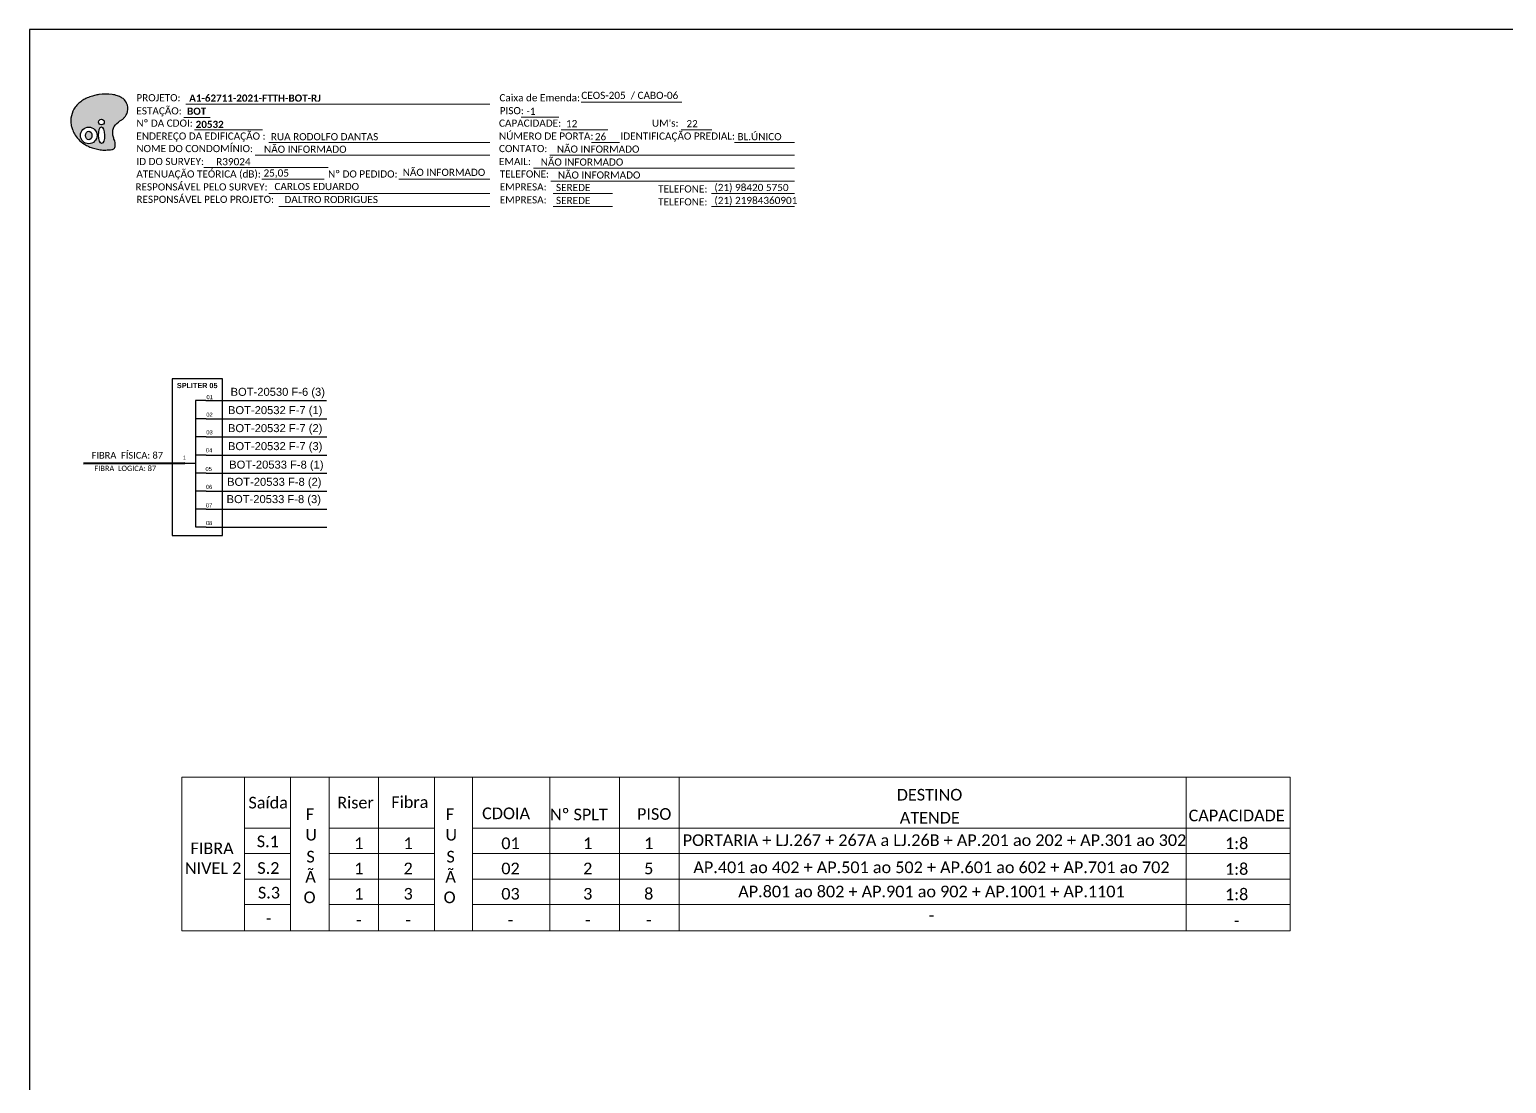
# Model space of a CAD drawing. Header units: metres. Extents: x -1286 to -445, y -503 to 94.
# Drawn here: x -1286.1 to -916.9, y -169.2 to 94.2 of the extents above; entities that cross this region are included whole.
import ezdxf
from ezdxf.enums import TextEntityAlignment as Align

# ---------------------------------------------------------------- set-up
doc = ezdxf.new("R2010")
doc.units = ezdxf.units.M
doc.layers.add('(Notas)', color=7, linetype='Continuous', lineweight=0)
doc.layers.add('_NUMERAÇÃO_', color=34, linetype='Continuous', lineweight=0)
doc.styles.add('ARIAL', font='arial.ttf')
doc.styles.add('WMF-Calibri0', font='calibri.ttf')
doc.styles.add('WMF-Calibri1', font='calibrib.ttf')

# ---------------------------------------------------------------- blocks, each defined once
blk = doc.blocks.new('OI')
h = blk.add_hatch(color=40)
edge = h.paths.add_edge_path()
edge.add_spline(control_points=[(4.35, -0.67), (3.92, -0.99), (3.26, -1.5), (2.81, -2.59), (2.9, -3.5), (3.06, -4.27), (3.31, -4.85), (3.37, -5.39), (3.4, -5.88), (3.2, -6.4), (2.54, -6.61), (1.65, -6.63), (0.55, -6.67), (-0.56, -6.42), (-1.61, -6.14), (-2.77, -5.61), (-3.92, -4.77), (-4.89, -3.7), (-5.34, -2.65), (-5.6, -1.94), (-5.85, -0.96), (-5.71, 0.47), (-5.1, 2.02), (-4.14, 3.02), (-3.3, 3.61), (-2.37, 4.16), (-1.36, 4.44), (-0.56, 4.7), (0.79, 4.85), (2.24, 4.97), (3.79, 4.57), (4.67, 4.21), (5.44, 3.65), (5.76, 2.99), (6.03, 2.21), (6.01, 1.46), (5.72, 0.64), (5.31, 0.08), (4.88, -0.38), (4.51, -0.55), (4.35, -0.67)], knot_values=[0, 0, 0, 0, 1.60434, 2.417191, 3.427595, 4.282808, 4.776746, 5.304182, 5.888771, 6.258406, 6.858137, 7.79129, 8.986195, 10.124242, 11.187857, 12.242908, 13.953784, 15.414161, 16.515391, 17.349188, 17.675853, 19.552021, 21.515531, 22.568638, 23.63245, 24.621084, 25.782718, 26.745347, 27.142653, 29.870543, 31.004649, 31.921532, 32.709589, 33.801391, 34.042471, 35.192333, 35.971461, 36.628871, 37.254359, 37.836911, 37.836911, 37.836911, 37.836911], degree=3, periodic=0)
h.paths.add_polyline_path([(1.13, -0.87, -1), (-0.04, -0.87, -1)], flags=16)
edge = h.paths.add_edge_path(flags=16)
edge.add_ellipse((0.56, -3.59), major_axis=(-0.02, 1.71), ratio=0.361305, start_angle=0, end_angle=360)
h.paths.add_polyline_path([(-0.36, -3.62, -1), (-3.8, -3.62, -1)], flags=16)
edge = h.paths.add_edge_path(flags=0)
edge.add_ellipse((-2.08, -3.62), major_axis=(0, 0.885), ratio=0.758294, start_angle=0, end_angle=360)
at = {"color": 40}
for centre, radius in [((-2.08, -3.62), 1.72), ((0.54, -0.87), 0.587)]:
    blk.add_circle(centre, radius, dxfattribs=at)
blk.add_ellipse((-2.08, -3.62), major_axis=(0, 0.885), ratio=0.758294, start_param=-3.141592653589792, end_param=3.141592653589792, dxfattribs=at)
blk.add_ellipse((0.56, -3.59), major_axis=(-0.02, 1.71), ratio=0.361305, dxfattribs=at)
at = {"color": 40, "start_tangent": (-0.800898, -0.598801), "end_tangent": (-0.800898, -0.598801)}
blk.add_spline([(4.35, -0.67), (3.2, -1.78), (2.9, -2.54), (2.92, -3.55), (3.12, -4.38), (3.28, -4.85), (3.37, -5.37), (3.35, -5.95), (3.2, -6.29), (2.66, -6.55), (1.73, -6.63), (0.54, -6.62), (-0.58, -6.41), (-1.6, -6.11), (-2.56, -5.67), (-3.95, -4.67), (-4.89, -3.56), (-5.37, -2.56), (-5.64, -1.78), (-5.72, -1.46), (-5.63, 0.42), (-4.84, 2.22), (-4.13, 2.99), (-3.27, 3.62), (-2.4, 4.09), (-1.3, 4.47), (-0.37, 4.72), (0.02, 4.77), (2.75, 4.8), (3.85, 4.53), (4.69, 4.16), (5.31, 3.68), (5.85, 2.73), (5.93, 2.5), (5.94, 1.35), (5.67, 0.62), (5.29, 0.08), (4.84, -0.36), (4.35, -0.67)], degree=3, dxfattribs=at)

msp = doc.modelspace()

# ---------------------------------------------------------------- linework, layer by layer
at = {"layer": '(Notas)', "lineweight": 0}
for p, q in [((-1232.34, -131), (-1232.34, -92.63)), ((-1220.81, -131), (-1220.81, -92.63)), ((-1211.18, -131), (-1211.18, -92.63)), ((-1198.84, -131), (-1198.84, -92.63)), ((-1184.81, -131), (-1184.81, -92.63)), ((-1175.34, -131), (-1175.34, -92.63)), ((-1156.04, -131), (-1156.04, -92.63)), ((-1138.56, -131), (-1138.56, -92.63)), ((-1123.64, -131), (-1123.64, -92.63)), ((-996.95, -131), (-996.95, -92.63))]:
    msp.add_line(p, q, dxfattribs=at)
msp.add_lwpolyline([(-970.95, -92.63), (-970.95, -131)], dxfattribs=at)
at = {"color": 7, "linetype": 'Continuous'}
for p, q in [((-1244.59, 1.49), (-1244.59, -30.18)), ((-1242.02, 1.49), (-1244.59, 1.49)), ((-1241.89, -3.1), (-1244.46, -3.1)), ((-1241.89, -7.61), (-1244.46, -7.61)), ((-1247.25, -14.14), (-1244.6, -14.14)), ((-1241.89, -12.15), (-1244.46, -12.15)), ((-1241.89, -16.64), (-1244.46, -16.64)), ((-1241.89, -21.13), (-1244.46, -21.13)), ((-1241.89, -25.65), (-1244.46, -25.65)), ((-1241.89, -30.15), (-1244.46, -30.15))]:
    msp.add_line(p, q, dxfattribs=at)
at = {"color": 10, "linetype": 'Continuous'}
for p, q in [((-1242.02, 1.49), (-1211.86, 1.48)), ((-1241.89, -3.1), (-1211.73, -3.11)), ((-1241.89, -7.6), (-1211.73, -7.61)), ((-1241.89, -12.14), (-1211.73, -12.15)), ((-1241.89, -16.63), (-1211.73, -16.64)), ((-1241.89, -21.13), (-1211.73, -21.13)), ((-1241.89, -25.64), (-1211.73, -25.65)), ((-1241.9, -30.15), (-1211.73, -30.16))]:
    msp.add_line(p, q, dxfattribs=at)
at = {"color": 1, "linetype": 'Continuous', "lineweight": 60}
msp.add_line((-1247.25, -14.14), (-1272.61, -14.22), dxfattribs=at)
msp.add_lwpolyline([(-1286.07, -499.81), (-445.07, -499.81), (-445.07, 94.19), (-1286.07, 94.19)], close=True)
at = {"color": 7, "lineweight": 0}
for points in [[(-1246.96, 75.52), (-1170.98, 75.52)], [(-1148.15, 76.01), (-1123.01, 76.01)], [(-1247.47, 72.24), (-1240.92, 72.24)], [(-1163.19, 72.28), (-1153.71, 72.28)], [(-1244.81, 69.17), (-1227.84, 69.17)], [(-1153.14, 69.17), (-1141.52, 69.17)], [(-1123.2, 69.17), (-1115.53, 69.17)], [(-1229.65, 62.82), (-1170.98, 62.82)], [(-1226.24, 65.93), (-1170.98, 65.93)], [(-1156.02, 62.82), (-1094.8, 62.82)], [(-1145.56, 65.93), (-1138.61, 65.93)], [(-1109.86, 65.93), (-1094.82, 65.93)], [(-1242.49, 59.75), (-1211.44, 59.75)], [(-1160.06, 59.58), (-1094.8, 59.58)], [(-1227.96, 56.79), (-1212.45, 56.79)], [(-1193.73, 56.79), (-1170.96, 56.79)], [(-1155.78, 56.34), (-1094.8, 56.34)], [(-1226.24, 53.23), (-1170.98, 53.23)], [(-1155.17, 53.23), (-1140.37, 53.23)], [(-1115.57, 53.23), (-1094.8, 53.23)], [(-1223.75, 49.99), (-1170.98, 49.99)], [(-1155.17, 49.99), (-1140.37, 49.99)], [(-1115.57, 49.99), (-1094.8, 49.99)]]:
    msp.add_lwpolyline(points, dxfattribs=at)
at = {"color": 7}
msp.add_lwpolyline([(-1250.4, -32.21), (-1237.8, -32.21), (-1237.8, 6.91), (-1250.4, 6.91)], close=True, dxfattribs=at)
at = {"layer": '_NUMERAÇÃO_', "color": 0, "lineweight": 0}
for p, q in [((-970.95, -92.63), (-1247.98, -92.63)), ((-1247.98, -92.63), (-1247.98, -131)), ((-1220.81, -105.35), (-1232.34, -105.35)), ((-1184.81, -105.35), (-1211.18, -105.35)), ((-970.95, -105.35), (-1175.34, -105.35)), ((-1220.81, -111.69), (-1232.34, -111.69)), ((-1184.81, -111.69), (-1211.18, -111.69)), ((-970.95, -111.69), (-1175.34, -111.69)), ((-1220.81, -118.1), (-1232.34, -118.1)), ((-1184.81, -118.1), (-1211.18, -118.1)), ((-970.95, -118.1), (-1175.34, -118.1)), ((-1220.81, -124.43), (-1232.34, -124.43)), ((-1184.81, -124.43), (-1211.18, -124.43)), ((-970.95, -124.43), (-1175.34, -124.43)), ((-970.95, -131), (-1247.98, -131))]:
    msp.add_line(p, q, dxfattribs=at)

# ---------------------------------------------------------------- block references
at = {"color": 7, "xscale": 1.213923925163967, "yscale": 1.213923925163967, "zscale": 1.213923925163967, "rotation": 0.1532896023949059}
msp.add_blockref('OI', (-1268.76, 72.14), dxfattribs=at)

# ---------------------------------------------------------------- texts
at = {"color": 7, "lineweight": 0, "style": 'WMF-Calibri0'}
for s, height, p in [('PROJETO:', 1.793, (-1259.36, 76.26)), ('Caixa de Emenda:', 1.7927, (-1168.6, 76.26)), ('ESTAÇÃO:', 1.793, (-1259.36, 72.98)), ('PISO:', 1.793, (-1168.53, 73.03)), ('Nº DA CDOI:', 1.7927, (-1259.36, 69.91)), ('CAPACIDADE:', 1.7927, (-1168.71, 69.91)), ("UM's:", 1.793, (-1130.47, 69.91)), ('ENDEREÇO DA EDIFICAÇÃO :', 1.7927, (-1259.36, 66.68)), ('NÚMERO DE PORTA:', 1.7927, (-1168.71, 66.68)), ('IDENTIFICAÇÃO PREDIAL:', 1.7927, (-1138.34, 66.68)), ('NOME DO CONDOMÍNIO:', 1.7927, (-1259.36, 63.56)), ('CONTATO:', 1.793, (-1168.71, 63.56)), ('ATENUAÇÃO TEÓRICA (dB):', 1.7927, (-1259.36, 57.21)), ('ID DO SURVEY:', 1.7927, (-1259.36, 60.33)), ('Nº DO PEDIDO:', 1.7927, (-1211.44, 57.21)), ('EMAIL:', 1.793, (-1168.71, 60.33)), ('RESPONSÁVEL PELO SURVEY:', 1.7927, (-1259.6, 53.98)), ('TELEFONE:', 1.793, (-1168.53, 57.21)), ('EMPRESA:', 1.793, (-1168.53, 53.98)), ('RESPONSÁVEL PELO PROJETO:', 1.7927, (-1259.36, 50.87)), ('EMPRESA:', 1.793, (-1168.53, 50.74)), ('TELEFONE:', 1.793, (-1128.93, 53.47)), ('TELEFONE:', 1.793, (-1128.93, 50.24))]:
    msp.add_text(s, height=height, dxfattribs=at).set_placement(p)
at = {"color": 7}
for s, height, style, p in [('A1-62711-2021-FTTH-BOT-RJ', 1.7927, 'WMF-Calibri1', (-1246.16, 76.17)), ('CEOS-205  / CABO-06', 1.7927, 'WMF-Calibri0', (-1148.13, 76.85)), ('BOT', 1.793, 'WMF-Calibri1', (-1246.68, 72.89)), ('-1', 1.793, 'WMF-Calibri0', (-1161.84, 72.88)), ('12', 1.793, 'WMF-Calibri0', (-1151.96, 69.79)), ('22', 1.793, 'WMF-Calibri0', (-1121.85, 69.77)), ('RUA RODOLFO DANTAS', 1.7927, 'WMF-Calibri0', (-1225.73, 66.52)), ('26', 1.793, 'WMF-Calibri0', (-1144.74, 66.53)), ('BL.ÚNICO', 1.793, 'WMF-Calibri0', (-1109.1, 66.53)), ('NÃO INFORMADO', 1.7927, 'WMF-Calibri0', (-1227.45, 63.39)), ('NÃO INFORMADO', 1.7927, 'WMF-Calibri0', (-1154.25, 63.42)), ('R39024', 1.793, 'WMF-Calibri0', (-1239.4, 60.28)), ('25,05', 1.793, 'WMF-Calibri0', (-1227.58, 57.45)), ('NÃO INFORMADO', 1.7927, 'WMF-Calibri0', (-1192.78, 57.62)), ('NÃO INFORMADO', 1.7927, 'WMF-Calibri0', (-1158.28, 60.18)), ('NÃO INFORMADO', 1.7927, 'WMF-Calibri0', (-1154, 56.94)), ('CARLOS EDUARDO', 1.7927, 'WMF-Calibri0', (-1224.84, 54.07)), ('SEREDE', 1.793, 'WMF-Calibri0', (-1154.47, 53.83)), ('(21) 98420 5750', 1.7927, 'WMF-Calibri0', (-1114.86, 53.83)), ('DALTRO RODRIGUES', 1.7927, 'WMF-Calibri0', (-1222.35, 50.83)), ('SEREDE', 1.793, 'WMF-Calibri0', (-1154.47, 50.59)), ('(21) 21984360901', 1.7927, 'WMF-Calibri0', (-1114.86, 50.59))]:
    msp.add_text(s, height=height, dxfattribs=dict(at, style=style)).set_placement(p)
at = {"color": 7, "style": 'WMF-Calibri1'}
msp.add_text('20532', height=1.793, dxfattribs=at).set_placement((-1241.03, 69.6), align=Align.CENTER)
at = {"color": 1, "style": 'ARIAL'}
for s, p in [('BOT-20532 F-7 (1)', (-1236.46, -1.91)), ('BOT-20532 F-7 (2)', (-1236.46, -6.41)), ('BOT-20532 F-7 (3)', (-1236.46, -10.91))]:
    msp.add_text(s, height=2, dxfattribs=at).set_placement(p)
at = {"color": 7, "linetype": 'Continuous', "lineweight": 0, "style": 'WMF-Calibri0'}
for s, height, p in [('DESTINO', 2.911, (-1061.09, -97.02)), ('Saída', 2.911, (-1226.41, -99)), ('Riser', 2.911, (-1204.58, -98.99)), ('Fibra', 2.911, (-1191, -98.87)), ('F', 2.91, (-1215.99, -101.87)), ('F', 2.91, (-1180.98, -101.87)), ('CDOIA', 2.911, (-1166.94, -101.68)), ('Nº SPLT', 2.911, (-1148.74, -101.96)), ('PISO', 2.911, (-1129.92, -101.84)), ('ATENDE', 2.911, (-1061.02, -102.77)), ('CAPACIDADE', 2.911, (-984.31, -102.21)), ('U', 2.91, (-1215.66, -107.02)), ('U', 2.91, (-1180.65, -107.02)), ('PORTARIA + LJ.267 + 267A a LJ.26B + AP.201 ao 202 + AP.301 ao 302', 2.9106, (-1059.84, -108.38)), ('FIBRA ', 2.911, (-1239.92, -110.42)), ('S.1', 2.911, (-1226.49, -108.68)), ('S.1', 2.911, (-1226.49, -108.69)), ('1', 2.91, (-1203.76, -109.17)), ('1', 2.91, (-1191.42, -109.17)), ('01', 2.911, (-1165.83, -109.17)), ('1', 2.91, (-1146.53, -109.17)), ('1', 2.91, (-1131.28, -109.17)), ('1:8', 2.911, (-984.31, -109.17)), ('NIVEL 2', 2.911, (-1240.18, -115.38)), ('S.2', 2.911, (-1226.36, -115.34)), ('S.2', 2.911, (-1226.36, -115.35)), ('S', 2.91, (-1215.81, -112.5)), ('1', 2.91, (-1203.76, -115.45)), ('2', 2.91, (-1191.42, -115.45)), ('S', 2.91, (-1180.8, -112.5)), ('02', 2.911, (-1165.83, -115.45)), ('2', 2.91, (-1146.53, -115.45)), ('5', 2.91, (-1131.28, -115.45)), ('AP.401 ao 402 + AP.501 ao 502 + AP.601 ao 602 + AP.701 ao 702', 2.9106, (-1060.6, -115.16)), ('1:8', 2.911, (-984.31, -115.58)), ('Ã', 2.91, (-1215.82, -117.52)), ('Ã', 2.91, (-1180.81, -117.52)), ('S.3', 2.911, (-1226.22, -121.5)), ('O', 2.91, (-1216.07, -122.67)), ('1', 2.91, (-1203.76, -121.78)), ('3', 2.91, (-1191.42, -121.78)), ('O', 2.91, (-1181.06, -122.67)), ('03', 2.911, (-1165.83, -121.78)), ('3', 2.91, (-1146.53, -121.78)), ('8', 2.91, (-1131.28, -121.78)), ('AP.801 ao 802 + AP.901 ao 902 + AP.1001 + AP.1101', 2.9106, (-1060.6, -121.21)), ('1:8', 2.911, (-984.31, -121.92)), ('-', 2.91, (-1226.29, -127.91)), ('-', 2.91, (-1203.76, -128.35)), ('-', 2.91, (-1191.42, -128.35)), ('-', 2.91, (-1165.83, -128.35)), ('-', 2.91, (-1146.53, -128.35)), ('-', 2.91, (-1131.28, -128.35)), ('-', 2.91, (-1060.6, -127.12)), ('-', 2.91, (-984.31, -128.49))]:
    msp.add_text(s, height=height, dxfattribs=at).set_placement(p, align=Align.MIDDLE_CENTER)
at = {"attachment_point": 5}
for s, insert, char_height, width in [('{\\fArial|b1|i0|c0|p34;\\C10;SPLITER 05}', (-1244.16, 5.22), 1.2943, 12.5986), ('\\C7;\\fArial|b0|i0|;\\H1.0273588255048;01 ', (-1241.04, 2.32), 1.2943, 2.5957), ('\\C7;\\fArial|b0|i0|;\\H1.0273588255048;02 ', (-1241.08, -2.06), 1.2943, 2.7401), ('\\C7;\\fArial|b0|i0|;\\H1.0273588255048;03 ', (-1241.08, -6.47), 1.2943, 2.5197), ('{\\fCalibri|b0|i0|c0|p34;\\C7;FIBRA  FÍSICA: 87}', (-1261.62, -12.21), 1.6667, 25.1972), ('\\C7;\\fArial|b0|i0|;\\H1.0273588255048;04 ', (-1241.19, -10.95), 1.2943, 2.7401), ('{\\fCalibri|b0|i0|c0|p34;\\C7;FIBRA  LOGICA: 87}', (-1262.13, -15.48), 1.3334, 25.1972), ('\\C7;\\fArial|b0|i0|;\\H1.0273588255048;1', (-1247.37, -12.81), 1.2943, 1.282), ('\\C7;\\fArial|b0|i0|;\\H1.0273588255048;05 ', (-1241.29, -15.62), 1.2943, 3.37), ('\\C7;\\fArial|b0|i0|;\\H1.0273588255048;06 ', (-1241.19, -20.1), 1.2943, 2.7401), ('\\C7;\\fArial|b0|i0|;\\H1.0273588255048;07 ', (-1241.19, -24.73), 1.2943, 2.7401), ('\\C7;\\fArial|b0|i0|;\\H1.0273588255048;08 ', (-1241.19, -29.14), 1.2943, 2.7401)]:
    msp.add_mtext(s, dxfattribs=dict(at, insert=insert, char_height=char_height, width=width))
at = {"char_height": 2, "width": 35.5297, "attachment_point": 4, "line_spacing_factor": 1.35, "style": 'ARIAL'}
for s, insert in [('BOT-20530 F-6 (3)', (-1235.81, 3.36)), ('BOT-20533 F-8 (1)', (-1236.16, -14.83)), ('BOT-20533 F-8 (2)', (-1236.68, -19.13)), ('BOT-20533 F-8 (3)', (-1236.81, -23.45))]:
    msp.add_mtext(s, dxfattribs=dict(at, insert=insert))
at = {"insert": (-1241.89, -3.1), "char_height": 0.1458, "attachment_point": 1}
msp.add_mtext('RE-4313 F-1 (18)', dxfattribs=at)

doc.saveas('drawing.dxf')
